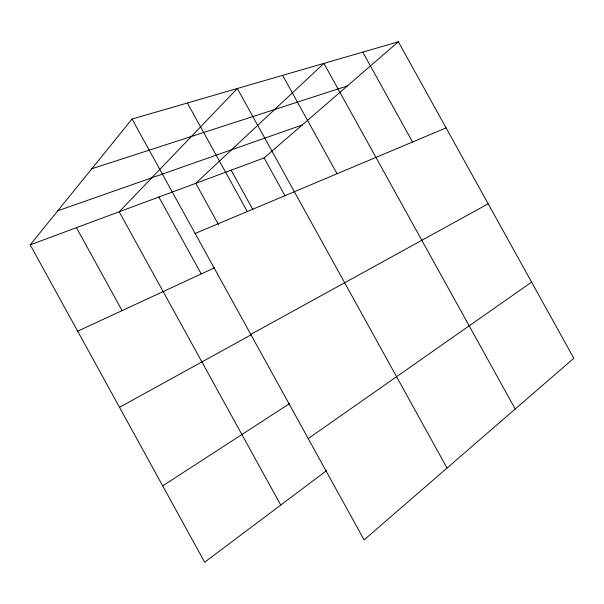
<?xml version="1.0" encoding="UTF-8"?>
<svg xmlns="http://www.w3.org/2000/svg" width="604" height="604" viewBox="0 0 604 604"><rect width="100%" height="100%" fill="white"/><g stroke="black" fill="none" stroke-linecap="round" stroke-linejoin="round"><path stroke-width="0.91" d="M326.621 470.599L204.665 562.211L30.2 244.847L132.042 119.048L398.368 41.789L573.8 358.27L364.091 539.908L132.042 119.048M30.2 244.847L264.129 157.923L398.368 41.789M308.229 438.587L531.596 282.128M162.695 485.858L289.656 403.548M250.781 334.397L488.175 203.805M119.509 407.315L251.611 334.556M77.667 331.188L214.737 267.685M195.13 233.469L446.092 127.889M57.78 210.781L302.166 125.02M91.8 168.758L347.315 85.957M362.77 52.118L412.555 142M515.212 409.014L323.91 63.39L195.741 183.337L218.474 224.552M282.634 75.364L337.055 173.763M447.051 468.055L237.334 88.501L119.207 211.778L280.739 505.065M264.129 157.923L285.058 195.809M231.128 170.185L252.933 209.686M187.391 102.997L247.293 211.521M158.86 197.04L201.245 273.937M76.444 227.663L122.083 310.607"/></g></svg>
